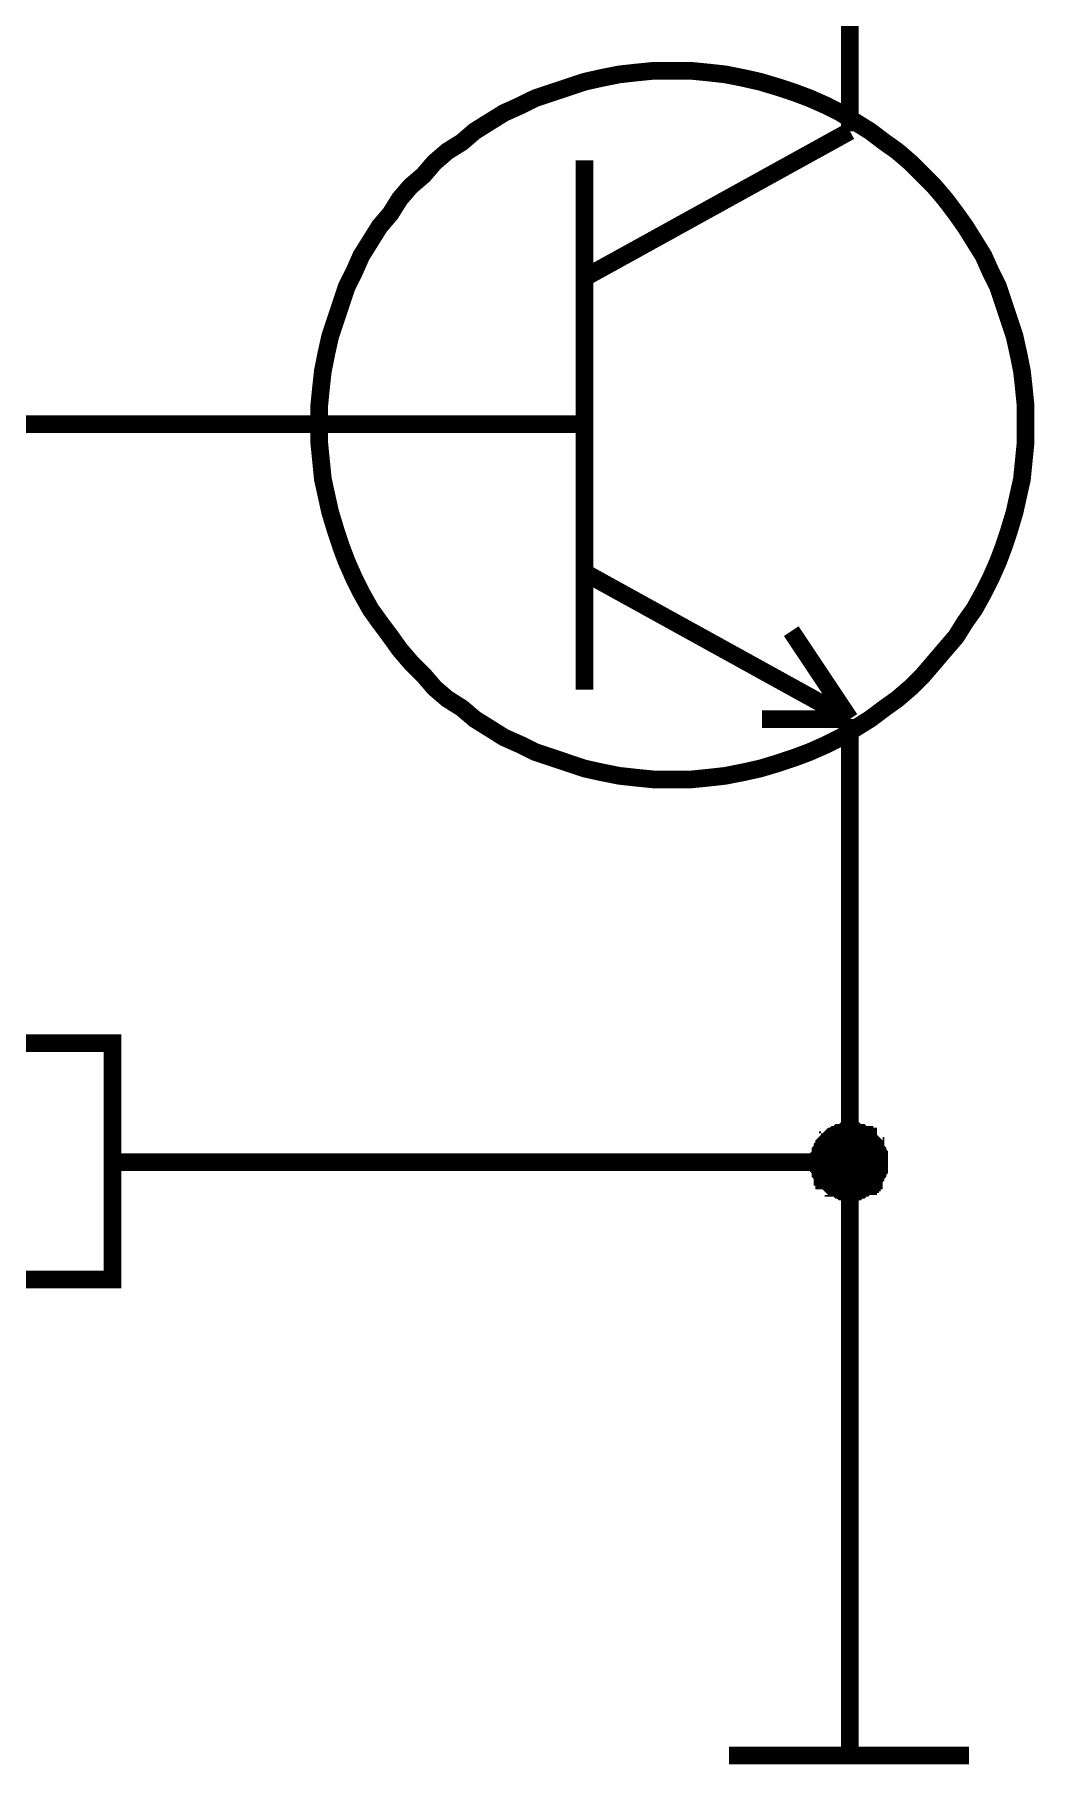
# Model space of a CAD drawing. Extents: x 260 to 1101, y 70 to 664.
# Drawn here: x 975.14 to 992.11, y 459.06 to 488.41 of the extents above; entities that cross this region are included whole.
import ezdxf

# ---------------------------------------------------------------- set-up
doc = ezdxf.new("R2010")
doc.units = 0
doc.header["$MEASUREMENT"] = 0
doc.layers.add('Sheet', color=255, linetype='CONTINUOUS')

msp = doc.modelspace()

# ---------------------------------------------------------------- linework, layer by layer
at = {"layer": 'Sheet'}
for points, const_width in [([(988.975, 486.768), (988.975, 489.284)], 0.3), ([(979.969, 481.797), (979.969, 482.108), (980, 482.418), (980.031, 482.698), (980.093, 483.008), (980.155, 483.288), (980.249, 483.568), (980.342, 483.847), (980.435, 484.127), (980.559, 484.375), (980.683, 484.655), (980.839, 484.904), (980.994, 485.152), (981.18, 485.37), (981.335, 485.618), (981.522, 485.836), (981.739, 486.022), (981.926, 486.239), (982.143, 486.426), (982.391, 486.581), (982.609, 486.768), (982.857, 486.923), (983.106, 487.078), (983.385, 487.203), (983.634, 487.327), (983.913, 487.42), (984.193, 487.513), (984.472, 487.606), (984.752, 487.669), (985.062, 487.731), (985.342, 487.762), (985.652, 487.793), (985.963, 487.793)], 0.3), ([(985.963, 487.793), (985.652, 487.793), (985.342, 487.762), (985.062, 487.731), (984.752, 487.669), (984.472, 487.606), (984.193, 487.513), (983.913, 487.42), (983.634, 487.327), (983.385, 487.203), (983.106, 487.078), (982.857, 486.923), (982.609, 486.768), (982.391, 486.581), (982.143, 486.426), (981.926, 486.239), (981.739, 486.022), (981.522, 485.836), (981.335, 485.618), (981.18, 485.37), (980.994, 485.152), (980.839, 484.904), (980.683, 484.655), (980.559, 484.375), (980.435, 484.127), (980.342, 483.847), (980.249, 483.568), (980.155, 483.288), (980.093, 483.008), (980.031, 482.698), (980, 482.418), (979.969, 482.108), (979.969, 481.797)], 0.3), ([(985.963, 487.793), (986.273, 487.793), (986.584, 487.762), (986.863, 487.731), (987.174, 487.669), (987.454, 487.606), (987.764, 487.513), (988.044, 487.42), (988.292, 487.327), (988.572, 487.203), (988.82, 487.078), (989.068, 486.923), (989.317, 486.768), (989.565, 486.581), (989.783, 486.426), (990, 486.239), (990.218, 486.022), (990.404, 485.836), (990.59, 485.618), (990.777, 485.37), (990.932, 485.152), (991.087, 484.904), (991.242, 484.655), (991.367, 484.375), (991.491, 484.127), (991.584, 483.847), (991.677, 483.568), (991.77, 483.288), (991.832, 483.008), (991.895, 482.698), (991.926, 482.418), (991.957, 482.108), (991.957, 481.797)], 0.3), ([(991.957, 481.797), (991.957, 482.108), (991.926, 482.418), (991.895, 482.698), (991.832, 483.008), (991.77, 483.288), (991.677, 483.568), (991.584, 483.847), (991.491, 484.127), (991.367, 484.375), (991.242, 484.655), (991.087, 484.904), (990.932, 485.152), (990.777, 485.37), (990.59, 485.618), (990.404, 485.836), (990.218, 486.022), (990, 486.239), (989.783, 486.426), (989.565, 486.581), (989.317, 486.768), (989.068, 486.923), (988.82, 487.078), (988.572, 487.203), (988.292, 487.327), (988.044, 487.42), (987.764, 487.513), (987.454, 487.606), (987.174, 487.669), (986.863, 487.731), (986.584, 487.762), (986.273, 487.793), (985.963, 487.793)], 0.3), ([(984.472, 484.282), (988.975, 486.768)], 0.3), ([(984.472, 486.271), (984.472, 477.292)], 0.3), ([(956.491, 481.797), (961.491, 481.797), (976.46, 481.797), (976.46, 481.797)], 0.3), ([(979.969, 481.797), (976.46, 481.797)], 0.3), ([(985.963, 475.77), (985.652, 475.77), (985.342, 475.801), (985.062, 475.832), (984.752, 475.894), (984.472, 475.956), (984.193, 476.049), (983.913, 476.143), (983.634, 476.236), (983.385, 476.36), (983.106, 476.484), (982.857, 476.64), (982.609, 476.795), (982.391, 476.981), (982.143, 477.137), (981.926, 477.323), (981.739, 477.541), (981.522, 477.758), (981.335, 477.976), (981.18, 478.193), (980.994, 478.442), (980.839, 478.659), (980.683, 478.939), (980.559, 479.187), (980.435, 479.467), (980.342, 479.715), (980.249, 479.995), (980.155, 480.306), (980.093, 480.585), (980.031, 480.865), (980, 481.176), (979.969, 481.486), (979.969, 481.797)], 0.3), ([(979.969, 481.797), (979.969, 481.486), (980, 481.176), (980.031, 480.865), (980.093, 480.585), (980.155, 480.306), (980.249, 479.995), (980.342, 479.715), (980.435, 479.467), (980.559, 479.187), (980.683, 478.939), (980.839, 478.659), (980.994, 478.442), (981.18, 478.193), (981.335, 477.976), (981.522, 477.758), (981.739, 477.541), (981.926, 477.323), (982.143, 477.137), (982.391, 476.981), (982.609, 476.795), (982.857, 476.64), (983.106, 476.484), (983.385, 476.36), (983.634, 476.236), (983.913, 476.143), (984.193, 476.049), (984.472, 475.956), (984.752, 475.894), (985.062, 475.832), (985.342, 475.801), (985.652, 475.77), (985.963, 475.77)], 0.3), ([(984.472, 481.797), (979.969, 481.797)], 0.3), ([(991.957, 481.797), (991.957, 481.486), (991.926, 481.176), (991.895, 480.865), (991.832, 480.585), (991.77, 480.306), (991.677, 479.995), (991.584, 479.715), (991.491, 479.467), (991.367, 479.187), (991.242, 478.939), (991.087, 478.659), (990.932, 478.442), (990.777, 478.193), (990.59, 477.976), (990.404, 477.758), (990.218, 477.541), (990, 477.323), (989.783, 477.137), (989.565, 476.981), (989.317, 476.795), (989.068, 476.64), (988.82, 476.484), (988.572, 476.36), (988.292, 476.236), (988.044, 476.143), (987.764, 476.049), (987.454, 475.956), (987.174, 475.894), (986.863, 475.832), (986.584, 475.801), (986.273, 475.77), (985.963, 475.77)], 0.3), ([(985.963, 475.77), (986.273, 475.77), (986.584, 475.801), (986.863, 475.832), (987.174, 475.894), (987.454, 475.956), (987.764, 476.049), (988.044, 476.143), (988.292, 476.236), (988.572, 476.36), (988.82, 476.484), (989.068, 476.64), (989.317, 476.795), (989.565, 476.981), (989.783, 477.137), (990, 477.323), (990.218, 477.541), (990.404, 477.758), (990.59, 477.976), (990.777, 478.193), (990.932, 478.442), (991.087, 478.659), (991.242, 478.939), (991.367, 479.187), (991.491, 479.467), (991.584, 479.715), (991.677, 479.995), (991.77, 480.306), (991.832, 480.585), (991.895, 480.865), (991.926, 481.176), (991.957, 481.486), (991.957, 481.797)], 0.3), ([(991.957, 481.797), (991.957, 481.797), (991.957, 481.797), (991.957, 481.797), (991.957, 481.797), (991.957, 481.797), (991.957, 481.797), (991.957, 481.797), (991.957, 481.797), (991.957, 481.797), (991.957, 481.797), (991.957, 481.797), (991.957, 481.797), (991.957, 481.797), (991.957, 481.797), (991.957, 481.797), (991.957, 481.797), (991.957, 481.797), (991.957, 481.797), (991.957, 481.797), (991.957, 481.797), (991.957, 481.797), (991.957, 481.797), (991.957, 481.797), (991.957, 481.797), (991.957, 481.797), (991.957, 481.797), (991.957, 481.797), (991.957, 481.797), (991.957, 481.797), (991.957, 481.797), (991.957, 481.797), (991.957, 481.797)], 0.3), ([(984.472, 479.28), (988.975, 476.795)], 0.3), ([(988.975, 476.795), (987.981, 478.286)], 0.3), ([(988.975, 476.795), (987.485, 476.795)], 0.3), ([(988.975, 476.795), (988.975, 474.279)], 0.3), ([(988.975, 469.277), (988.975, 474.279), (988.975, 474.279)], 0.3), ([(988.447, 469.277), (988.447, 469.308), (988.447, 469.339), (988.447, 469.339), (988.447, 469.37), (988.478, 469.401), (988.478, 469.432), (988.478, 469.463), (988.478, 469.463), (988.509, 469.494), (988.509, 469.525), (988.541, 469.556), (988.541, 469.556), (988.541, 469.588), (988.572, 469.619), (988.603, 469.619), (988.603, 469.65), (988.634, 469.65), (988.634, 469.681), (988.665, 469.712), (988.696, 469.712), (988.696, 469.712), (988.727, 469.743), (988.758, 469.743), (988.789, 469.774), (988.789, 469.774), (988.82, 469.774), (988.851, 469.774), (988.882, 469.805), (988.913, 469.805), (988.913, 469.805), (988.944, 469.805), (988.975, 469.805)], 0.3), ([(988.447, 469.277), (988.447, 469.308), (988.447, 469.339), (988.447, 469.339), (988.447, 469.37), (988.478, 469.401), (988.478, 469.432), (988.478, 469.463), (988.478, 469.463), (988.509, 469.494), (988.509, 469.525), (988.541, 469.556), (988.541, 469.556), (988.541, 469.588), (988.572, 469.619), (988.603, 469.619), (988.603, 469.65), (988.634, 469.65), (988.634, 469.681), (988.665, 469.712), (988.696, 469.712), (988.696, 469.712), (988.727, 469.743), (988.758, 469.743), (988.789, 469.774), (988.789, 469.774), (988.82, 469.774), (988.851, 469.774), (988.882, 469.805), (988.913, 469.805), (988.913, 469.805), (988.944, 469.805), (988.975, 469.805)], 0.3), ([(988.447, 469.277), (988.447, 469.308), (988.447, 469.339), (988.447, 469.339), (988.447, 469.37), (988.478, 469.401), (988.478, 469.432), (988.478, 469.463), (988.478, 469.463), (988.509, 469.494), (988.509, 469.525), (988.541, 469.556), (988.541, 469.556), (988.541, 469.588), (988.572, 469.619), (988.603, 469.619), (988.603, 469.65), (988.634, 469.65), (988.634, 469.681), (988.665, 469.712), (988.696, 469.712), (988.696, 469.712), (988.727, 469.743), (988.758, 469.743), (988.789, 469.774), (988.789, 469.774), (988.82, 469.774), (988.851, 469.774), (988.882, 469.805), (988.913, 469.805), (988.913, 469.805), (988.944, 469.805), (988.975, 469.805)], 0.3), ([(988.447, 469.277), (988.447, 469.308), (988.447, 469.339), (988.447, 469.339), (988.447, 469.37), (988.478, 469.401), (988.478, 469.432), (988.478, 469.463), (988.478, 469.463), (988.509, 469.494), (988.509, 469.525), (988.541, 469.556), (988.541, 469.556), (988.541, 469.588), (988.572, 469.619), (988.603, 469.619), (988.603, 469.65), (988.634, 469.65), (988.634, 469.681), (988.665, 469.712), (988.696, 469.712), (988.696, 469.712), (988.727, 469.743), (988.758, 469.743), (988.789, 469.774), (988.789, 469.774), (988.82, 469.774), (988.851, 469.774), (988.882, 469.805), (988.913, 469.805), (988.913, 469.805), (988.944, 469.805), (988.975, 469.805)], 0.3), ([(988.447, 469.277), (988.447, 469.308), (988.447, 469.339), (988.447, 469.339), (988.447, 469.37), (988.478, 469.401), (988.478, 469.432), (988.478, 469.463), (988.478, 469.463), (988.509, 469.494), (988.509, 469.525), (988.541, 469.556), (988.541, 469.556), (988.541, 469.588), (988.572, 469.619), (988.603, 469.619), (988.603, 469.65), (988.634, 469.65), (988.634, 469.681), (988.665, 469.712), (988.696, 469.712), (988.696, 469.712), (988.727, 469.743), (988.758, 469.743), (988.789, 469.774), (988.789, 469.774), (988.82, 469.774), (988.851, 469.774), (988.882, 469.805), (988.913, 469.805), (988.913, 469.805), (988.944, 469.805), (988.975, 469.805)], 0.0991), ([(988.447, 469.277), (988.447, 469.308), (988.447, 469.339), (988.447, 469.339), (988.447, 469.37), (988.478, 469.401), (988.478, 469.432), (988.478, 469.463), (988.478, 469.463), (988.509, 469.494), (988.509, 469.525), (988.541, 469.556), (988.541, 469.556), (988.541, 469.588), (988.572, 469.619), (988.603, 469.619), (988.603, 469.65), (988.634, 469.65), (988.634, 469.681), (988.665, 469.712), (988.696, 469.712), (988.696, 469.712), (988.727, 469.743), (988.758, 469.743), (988.789, 469.774), (988.789, 469.774), (988.82, 469.774), (988.851, 469.774), (988.882, 469.805), (988.913, 469.805), (988.913, 469.805), (988.944, 469.805), (988.975, 469.805)], 0.0991), ([(988.447, 469.277), (988.447, 469.308), (988.447, 469.339), (988.447, 469.339), (988.447, 469.37), (988.478, 469.401), (988.478, 469.432), (988.478, 469.463), (988.478, 469.463), (988.509, 469.494), (988.509, 469.525), (988.541, 469.556), (988.541, 469.556), (988.541, 469.588), (988.572, 469.619), (988.603, 469.619), (988.603, 469.65), (988.634, 469.65), (988.634, 469.681), (988.665, 469.712), (988.696, 469.712), (988.696, 469.712), (988.727, 469.743), (988.758, 469.743), (988.789, 469.774), (988.789, 469.774), (988.82, 469.774), (988.851, 469.774), (988.882, 469.805), (988.913, 469.805), (988.913, 469.805), (988.944, 469.805), (988.975, 469.805)], 0.0991), ([(988.447, 469.277), (988.447, 469.308), (988.447, 469.339), (988.447, 469.339), (988.447, 469.37), (988.478, 469.401), (988.478, 469.432), (988.478, 469.463), (988.478, 469.463), (988.509, 469.494), (988.509, 469.525), (988.541, 469.556), (988.541, 469.556), (988.541, 469.588), (988.572, 469.619), (988.603, 469.619), (988.603, 469.65), (988.634, 469.65), (988.634, 469.681), (988.665, 469.712), (988.696, 469.712), (988.696, 469.712), (988.727, 469.743), (988.758, 469.743), (988.789, 469.774), (988.789, 469.774), (988.82, 469.774), (988.851, 469.774), (988.882, 469.805), (988.913, 469.805), (988.913, 469.805), (988.944, 469.805), (988.975, 469.805)], 0.0991), ([(988.975, 469.805), (988.975, 469.805)], 0.3), ([(988.975, 469.805), (989.006, 469.805), (989.037, 469.805), (989.037, 469.805), (989.068, 469.805), (989.1, 469.774), (989.131, 469.774), (989.162, 469.774), (989.162, 469.774), (989.193, 469.743), (989.224, 469.743), (989.224, 469.712), (989.255, 469.712), (989.286, 469.712), (989.286, 469.681), (989.317, 469.65), (989.317, 469.65), (989.348, 469.619), (989.348, 469.619), (989.379, 469.588), (989.379, 469.556), (989.41, 469.556), (989.41, 469.525), (989.41, 469.494), (989.441, 469.463), (989.441, 469.463), (989.441, 469.432), (989.472, 469.401), (989.472, 469.37), (989.472, 469.339), (989.472, 469.339), (989.472, 469.308), (989.472, 469.277)], 0.3), ([(988.975, 469.805), (988.975, 469.805)], 0.3), ([(988.975, 469.805), (989.006, 469.805), (989.037, 469.805), (989.037, 469.805), (989.068, 469.805), (989.1, 469.774), (989.131, 469.774), (989.162, 469.774), (989.162, 469.774), (989.193, 469.743), (989.224, 469.743), (989.224, 469.712), (989.255, 469.712), (989.286, 469.712), (989.286, 469.681), (989.317, 469.65), (989.317, 469.65), (989.348, 469.619), (989.348, 469.619), (989.379, 469.588), (989.379, 469.556), (989.41, 469.556), (989.41, 469.525), (989.41, 469.494), (989.441, 469.463), (989.441, 469.463), (989.441, 469.432), (989.472, 469.401), (989.472, 469.37), (989.472, 469.339), (989.472, 469.339), (989.472, 469.308), (989.472, 469.277)], 0.3), ([(988.975, 469.805), (988.975, 469.805)], 0.3), ([(988.975, 469.805), (989.006, 469.805), (989.037, 469.805), (989.037, 469.805), (989.068, 469.805), (989.1, 469.774), (989.131, 469.774), (989.162, 469.774), (989.162, 469.774), (989.193, 469.743), (989.224, 469.743), (989.224, 469.712), (989.255, 469.712), (989.286, 469.712), (989.286, 469.681), (989.317, 469.65), (989.317, 469.65), (989.348, 469.619), (989.348, 469.619), (989.379, 469.588), (989.379, 469.556), (989.41, 469.556), (989.41, 469.525), (989.41, 469.494), (989.441, 469.463), (989.441, 469.463), (989.441, 469.432), (989.472, 469.401), (989.472, 469.37), (989.472, 469.339), (989.472, 469.339), (989.472, 469.308), (989.472, 469.277)], 0.3), ([(988.975, 469.805), (988.975, 469.805)], 0.3), ([(988.975, 469.805), (989.006, 469.805), (989.037, 469.805), (989.037, 469.805), (989.068, 469.805), (989.1, 469.774), (989.131, 469.774), (989.162, 469.774), (989.162, 469.774), (989.193, 469.743), (989.224, 469.743), (989.224, 469.712), (989.255, 469.712), (989.286, 469.712), (989.286, 469.681), (989.317, 469.65), (989.317, 469.65), (989.348, 469.619), (989.348, 469.619), (989.379, 469.588), (989.379, 469.556), (989.41, 469.556), (989.41, 469.525), (989.41, 469.494), (989.441, 469.463), (989.441, 469.463), (989.441, 469.432), (989.472, 469.401), (989.472, 469.37), (989.472, 469.339), (989.472, 469.339), (989.472, 469.308), (989.472, 469.277)], 0.3), ([(988.975, 469.805), (988.975, 469.805)], 0.0991), ([(988.975, 469.805), (989.006, 469.805), (989.037, 469.805), (989.037, 469.805), (989.068, 469.805), (989.1, 469.774), (989.131, 469.774), (989.162, 469.774), (989.162, 469.774), (989.193, 469.743), (989.224, 469.743), (989.224, 469.712), (989.255, 469.712), (989.286, 469.712), (989.286, 469.681), (989.317, 469.65), (989.317, 469.65), (989.348, 469.619), (989.348, 469.619), (989.379, 469.588), (989.379, 469.556), (989.41, 469.556), (989.41, 469.525), (989.41, 469.494), (989.441, 469.463), (989.441, 469.463), (989.441, 469.432), (989.472, 469.401), (989.472, 469.37), (989.472, 469.339), (989.472, 469.339), (989.472, 469.308), (989.472, 469.277)], 0.0991), ([(988.975, 469.805), (988.975, 469.805)], 0.0991), ([(988.975, 469.805), (989.006, 469.805), (989.037, 469.805), (989.037, 469.805), (989.068, 469.805), (989.1, 469.774), (989.131, 469.774), (989.162, 469.774), (989.162, 469.774), (989.193, 469.743), (989.224, 469.743), (989.224, 469.712), (989.255, 469.712), (989.286, 469.712), (989.286, 469.681), (989.317, 469.65), (989.317, 469.65), (989.348, 469.619), (989.348, 469.619), (989.379, 469.588), (989.379, 469.556), (989.41, 469.556), (989.41, 469.525), (989.41, 469.494), (989.441, 469.463), (989.441, 469.463), (989.441, 469.432), (989.472, 469.401), (989.472, 469.37), (989.472, 469.339), (989.472, 469.339), (989.472, 469.308), (989.472, 469.277)], 0.0991), ([(988.975, 469.805), (988.975, 469.805)], 0.0991), ([(988.975, 469.805), (989.006, 469.805), (989.037, 469.805), (989.037, 469.805), (989.068, 469.805), (989.1, 469.774), (989.131, 469.774), (989.162, 469.774), (989.162, 469.774), (989.193, 469.743), (989.224, 469.743), (989.224, 469.712), (989.255, 469.712), (989.286, 469.712), (989.286, 469.681), (989.317, 469.65), (989.317, 469.65), (989.348, 469.619), (989.348, 469.619), (989.379, 469.588), (989.379, 469.556), (989.41, 469.556), (989.41, 469.525), (989.41, 469.494), (989.441, 469.463), (989.441, 469.463), (989.441, 469.432), (989.472, 469.401), (989.472, 469.37), (989.472, 469.339), (989.472, 469.339), (989.472, 469.308), (989.472, 469.277)], 0.0991), ([(988.975, 469.805), (988.975, 469.805)], 0.0991), ([(988.975, 469.805), (989.006, 469.805), (989.037, 469.805), (989.037, 469.805), (989.068, 469.805), (989.1, 469.774), (989.131, 469.774), (989.162, 469.774), (989.162, 469.774), (989.193, 469.743), (989.224, 469.743), (989.224, 469.712), (989.255, 469.712), (989.286, 469.712), (989.286, 469.681), (989.317, 469.65), (989.317, 469.65), (989.348, 469.619), (989.348, 469.619), (989.379, 469.588), (989.379, 469.556), (989.41, 469.556), (989.41, 469.525), (989.41, 469.494), (989.441, 469.463), (989.441, 469.463), (989.441, 469.432), (989.472, 469.401), (989.472, 469.37), (989.472, 469.339), (989.472, 469.339), (989.472, 469.308), (989.472, 469.277)], 0.0991), ([(976.46, 469.277), (978.975, 469.277)], 0.3), ([(988.975, 464.275), (988.975, 469.277), (988.975, 469.277), (978.975, 469.277)], 0.3), ([(988.975, 468.78), (988.944, 468.78), (988.913, 468.78), (988.913, 468.78), (988.882, 468.78), (988.851, 468.78), (988.82, 468.811), (988.789, 468.811), (988.789, 468.811), (988.758, 468.842), (988.727, 468.842), (988.696, 468.842), (988.696, 468.873), (988.665, 468.873), (988.634, 468.904), (988.634, 468.904), (988.603, 468.935), (988.603, 468.935), (988.572, 468.966), (988.541, 468.966), (988.541, 468.997), (988.541, 469.028), (988.509, 469.028), (988.509, 469.059), (988.478, 469.09), (988.478, 469.09), (988.478, 469.122), (988.478, 469.153), (988.447, 469.184), (988.447, 469.215), (988.447, 469.215), (988.447, 469.246), (988.447, 469.277)], 0.3), ([(988.447, 469.277), (988.447, 469.277)], 0.3), ([(988.975, 468.78), (988.944, 468.78), (988.913, 468.78), (988.913, 468.78), (988.882, 468.78), (988.851, 468.78), (988.82, 468.811), (988.789, 468.811), (988.789, 468.811), (988.758, 468.842), (988.727, 468.842), (988.696, 468.842), (988.696, 468.873), (988.665, 468.873), (988.634, 468.904), (988.634, 468.904), (988.603, 468.935), (988.603, 468.935), (988.572, 468.966), (988.541, 468.966), (988.541, 468.997), (988.541, 469.028), (988.509, 469.028), (988.509, 469.059), (988.478, 469.09), (988.478, 469.09), (988.478, 469.122), (988.478, 469.153), (988.447, 469.184), (988.447, 469.215), (988.447, 469.215), (988.447, 469.246), (988.447, 469.277)], 0.3), ([(988.447, 469.277), (988.447, 469.277)], 0.3), ([(988.975, 468.78), (988.944, 468.78), (988.913, 468.78), (988.913, 468.78), (988.882, 468.78), (988.851, 468.78), (988.82, 468.811), (988.789, 468.811), (988.789, 468.811), (988.758, 468.842), (988.727, 468.842), (988.696, 468.842), (988.696, 468.873), (988.665, 468.873), (988.634, 468.904), (988.634, 468.904), (988.603, 468.935), (988.603, 468.935), (988.572, 468.966), (988.541, 468.966), (988.541, 468.997), (988.541, 469.028), (988.509, 469.028), (988.509, 469.059), (988.478, 469.09), (988.478, 469.09), (988.478, 469.122), (988.478, 469.153), (988.447, 469.184), (988.447, 469.215), (988.447, 469.215), (988.447, 469.246), (988.447, 469.277)], 0.3), ([(988.447, 469.277), (988.447, 469.277)], 0.3), ([(988.975, 468.78), (988.944, 468.78), (988.913, 468.78), (988.913, 468.78), (988.882, 468.78), (988.851, 468.78), (988.82, 468.811), (988.789, 468.811), (988.789, 468.811), (988.758, 468.842), (988.727, 468.842), (988.696, 468.842), (988.696, 468.873), (988.665, 468.873), (988.634, 468.904), (988.634, 468.904), (988.603, 468.935), (988.603, 468.935), (988.572, 468.966), (988.541, 468.966), (988.541, 468.997), (988.541, 469.028), (988.509, 469.028), (988.509, 469.059), (988.478, 469.09), (988.478, 469.09), (988.478, 469.122), (988.478, 469.153), (988.447, 469.184), (988.447, 469.215), (988.447, 469.215), (988.447, 469.246), (988.447, 469.277)], 0.3), ([(988.447, 469.277), (988.447, 469.277)], 0.3), ([(988.975, 468.78), (988.944, 468.78), (988.913, 468.78), (988.913, 468.78), (988.882, 468.78), (988.851, 468.78), (988.82, 468.811), (988.789, 468.811), (988.789, 468.811), (988.758, 468.842), (988.727, 468.842), (988.696, 468.842), (988.696, 468.873), (988.665, 468.873), (988.634, 468.904), (988.634, 468.904), (988.603, 468.935), (988.603, 468.935), (988.572, 468.966), (988.541, 468.966), (988.541, 468.997), (988.541, 469.028), (988.509, 469.028), (988.509, 469.059), (988.478, 469.09), (988.478, 469.09), (988.478, 469.122), (988.478, 469.153), (988.447, 469.184), (988.447, 469.215), (988.447, 469.215), (988.447, 469.246), (988.447, 469.277)], 0.0991), ([(988.447, 469.277), (988.447, 469.277)], 0.0991), ([(988.975, 468.78), (988.944, 468.78), (988.913, 468.78), (988.913, 468.78), (988.882, 468.78), (988.851, 468.78), (988.82, 468.811), (988.789, 468.811), (988.789, 468.811), (988.758, 468.842), (988.727, 468.842), (988.696, 468.842), (988.696, 468.873), (988.665, 468.873), (988.634, 468.904), (988.634, 468.904), (988.603, 468.935), (988.603, 468.935), (988.572, 468.966), (988.541, 468.966), (988.541, 468.997), (988.541, 469.028), (988.509, 469.028), (988.509, 469.059), (988.478, 469.09), (988.478, 469.09), (988.478, 469.122), (988.478, 469.153), (988.447, 469.184), (988.447, 469.215), (988.447, 469.215), (988.447, 469.246), (988.447, 469.277)], 0.0991), ([(988.447, 469.277), (988.447, 469.277)], 0.0991), ([(988.975, 468.78), (988.944, 468.78), (988.913, 468.78), (988.913, 468.78), (988.882, 468.78), (988.851, 468.78), (988.82, 468.811), (988.789, 468.811), (988.789, 468.811), (988.758, 468.842), (988.727, 468.842), (988.696, 468.842), (988.696, 468.873), (988.665, 468.873), (988.634, 468.904), (988.634, 468.904), (988.603, 468.935), (988.603, 468.935), (988.572, 468.966), (988.541, 468.966), (988.541, 468.997), (988.541, 469.028), (988.509, 469.028), (988.509, 469.059), (988.478, 469.09), (988.478, 469.09), (988.478, 469.122), (988.478, 469.153), (988.447, 469.184), (988.447, 469.215), (988.447, 469.215), (988.447, 469.246), (988.447, 469.277)], 0.0991), ([(988.447, 469.277), (988.447, 469.277)], 0.0991), ([(988.975, 468.78), (988.944, 468.78), (988.913, 468.78), (988.913, 468.78), (988.882, 468.78), (988.851, 468.78), (988.82, 468.811), (988.789, 468.811), (988.789, 468.811), (988.758, 468.842), (988.727, 468.842), (988.696, 468.842), (988.696, 468.873), (988.665, 468.873), (988.634, 468.904), (988.634, 468.904), (988.603, 468.935), (988.603, 468.935), (988.572, 468.966), (988.541, 468.966), (988.541, 468.997), (988.541, 469.028), (988.509, 469.028), (988.509, 469.059), (988.478, 469.09), (988.478, 469.09), (988.478, 469.122), (988.478, 469.153), (988.447, 469.184), (988.447, 469.215), (988.447, 469.215), (988.447, 469.246), (988.447, 469.277)], 0.0991), ([(988.447, 469.277), (988.447, 469.277)], 0.0991), ([(989.472, 469.277), (989.472, 469.246), (989.472, 469.215), (989.472, 469.215), (989.472, 469.184), (989.472, 469.153), (989.441, 469.122), (989.441, 469.09), (989.441, 469.09), (989.41, 469.059), (989.41, 469.028), (989.41, 469.028), (989.379, 468.997), (989.379, 468.966), (989.348, 468.966), (989.348, 468.935), (989.317, 468.935), (989.317, 468.904), (989.286, 468.904), (989.286, 468.873), (989.255, 468.873), (989.224, 468.842), (989.224, 468.842), (989.193, 468.842), (989.162, 468.811), (989.162, 468.811), (989.131, 468.811), (989.1, 468.78), (989.068, 468.78), (989.037, 468.78), (989.037, 468.78), (989.006, 468.78), (988.975, 468.78)], 0.3), ([(989.472, 469.277), (989.472, 469.246), (989.472, 469.215), (989.472, 469.215), (989.472, 469.184), (989.472, 469.153), (989.441, 469.122), (989.441, 469.09), (989.441, 469.09), (989.41, 469.059), (989.41, 469.028), (989.41, 469.028), (989.379, 468.997), (989.379, 468.966), (989.348, 468.966), (989.348, 468.935), (989.317, 468.935), (989.317, 468.904), (989.286, 468.904), (989.286, 468.873), (989.255, 468.873), (989.224, 468.842), (989.224, 468.842), (989.193, 468.842), (989.162, 468.811), (989.162, 468.811), (989.131, 468.811), (989.1, 468.78), (989.068, 468.78), (989.037, 468.78), (989.037, 468.78), (989.006, 468.78), (988.975, 468.78)], 0.3), ([(989.472, 469.277), (989.472, 469.246), (989.472, 469.215), (989.472, 469.215), (989.472, 469.184), (989.472, 469.153), (989.441, 469.122), (989.441, 469.09), (989.441, 469.09), (989.41, 469.059), (989.41, 469.028), (989.41, 469.028), (989.379, 468.997), (989.379, 468.966), (989.348, 468.966), (989.348, 468.935), (989.317, 468.935), (989.317, 468.904), (989.286, 468.904), (989.286, 468.873), (989.255, 468.873), (989.224, 468.842), (989.224, 468.842), (989.193, 468.842), (989.162, 468.811), (989.162, 468.811), (989.131, 468.811), (989.1, 468.78), (989.068, 468.78), (989.037, 468.78), (989.037, 468.78), (989.006, 468.78), (988.975, 468.78)], 0.3), ([(989.472, 469.277), (989.472, 469.246), (989.472, 469.215), (989.472, 469.215), (989.472, 469.184), (989.472, 469.153), (989.441, 469.122), (989.441, 469.09), (989.441, 469.09), (989.41, 469.059), (989.41, 469.028), (989.41, 469.028), (989.379, 468.997), (989.379, 468.966), (989.348, 468.966), (989.348, 468.935), (989.317, 468.935), (989.317, 468.904), (989.286, 468.904), (989.286, 468.873), (989.255, 468.873), (989.224, 468.842), (989.224, 468.842), (989.193, 468.842), (989.162, 468.811), (989.162, 468.811), (989.131, 468.811), (989.1, 468.78), (989.068, 468.78), (989.037, 468.78), (989.037, 468.78), (989.006, 468.78), (988.975, 468.78)], 0.3), ([(989.472, 469.277), (989.472, 469.246), (989.472, 469.215), (989.472, 469.215), (989.472, 469.184), (989.472, 469.153), (989.441, 469.122), (989.441, 469.09), (989.441, 469.09), (989.41, 469.059), (989.41, 469.028), (989.41, 469.028), (989.379, 468.997), (989.379, 468.966), (989.348, 468.966), (989.348, 468.935), (989.317, 468.935), (989.317, 468.904), (989.286, 468.904), (989.286, 468.873), (989.255, 468.873), (989.224, 468.842), (989.224, 468.842), (989.193, 468.842), (989.162, 468.811), (989.162, 468.811), (989.131, 468.811), (989.1, 468.78), (989.068, 468.78), (989.037, 468.78), (989.037, 468.78), (989.006, 468.78), (988.975, 468.78)], 0.0991), ([(989.472, 469.277), (989.472, 469.246), (989.472, 469.215), (989.472, 469.215), (989.472, 469.184), (989.472, 469.153), (989.441, 469.122), (989.441, 469.09), (989.441, 469.09), (989.41, 469.059), (989.41, 469.028), (989.41, 469.028), (989.379, 468.997), (989.379, 468.966), (989.348, 468.966), (989.348, 468.935), (989.317, 468.935), (989.317, 468.904), (989.286, 468.904), (989.286, 468.873), (989.255, 468.873), (989.224, 468.842), (989.224, 468.842), (989.193, 468.842), (989.162, 468.811), (989.162, 468.811), (989.131, 468.811), (989.1, 468.78), (989.068, 468.78), (989.037, 468.78), (989.037, 468.78), (989.006, 468.78), (988.975, 468.78)], 0.0991), ([(989.472, 469.277), (989.472, 469.246), (989.472, 469.215), (989.472, 469.215), (989.472, 469.184), (989.472, 469.153), (989.441, 469.122), (989.441, 469.09), (989.441, 469.09), (989.41, 469.059), (989.41, 469.028), (989.41, 469.028), (989.379, 468.997), (989.379, 468.966), (989.348, 468.966), (989.348, 468.935), (989.317, 468.935), (989.317, 468.904), (989.286, 468.904), (989.286, 468.873), (989.255, 468.873), (989.224, 468.842), (989.224, 468.842), (989.193, 468.842), (989.162, 468.811), (989.162, 468.811), (989.131, 468.811), (989.1, 468.78), (989.068, 468.78), (989.037, 468.78), (989.037, 468.78), (989.006, 468.78), (988.975, 468.78)], 0.0991), ([(989.472, 469.277), (989.472, 469.246), (989.472, 469.215), (989.472, 469.215), (989.472, 469.184), (989.472, 469.153), (989.441, 469.122), (989.441, 469.09), (989.441, 469.09), (989.41, 469.059), (989.41, 469.028), (989.41, 469.028), (989.379, 468.997), (989.379, 468.966), (989.348, 468.966), (989.348, 468.935), (989.317, 468.935), (989.317, 468.904), (989.286, 468.904), (989.286, 468.873), (989.255, 468.873), (989.224, 468.842), (989.224, 468.842), (989.193, 468.842), (989.162, 468.811), (989.162, 468.811), (989.131, 468.811), (989.1, 468.78), (989.068, 468.78), (989.037, 468.78), (989.037, 468.78), (989.006, 468.78), (988.975, 468.78)], 0.0991), ([(989.472, 469.277), (989.472, 469.277), (989.472, 469.277), (989.472, 469.277), (989.472, 469.277), (989.472, 469.277), (989.472, 469.277), (989.472, 469.277), (989.472, 469.277), (989.472, 469.277), (989.472, 469.277), (989.472, 469.277), (989.472, 469.277), (989.472, 469.277), (989.472, 469.277), (989.472, 469.277), (989.472, 469.277), (989.472, 469.277), (989.472, 469.277), (989.472, 469.277), (989.472, 469.277), (989.472, 469.277), (989.472, 469.277), (989.472, 469.277), (989.472, 469.277), (989.472, 469.277), (989.472, 469.277), (989.472, 469.277), (989.472, 469.277), (989.472, 469.277), (989.472, 469.277), (989.472, 469.277), (989.472, 469.277)], 0.3), ([(989.472, 469.277), (989.472, 469.277)], 0.3), ([(989.472, 469.277), (989.472, 469.277), (989.472, 469.277), (989.472, 469.277), (989.472, 469.277), (989.472, 469.277), (989.472, 469.277), (989.472, 469.277), (989.472, 469.277), (989.472, 469.277), (989.472, 469.277), (989.472, 469.277), (989.472, 469.277), (989.472, 469.277), (989.472, 469.277), (989.472, 469.277), (989.472, 469.277), (989.472, 469.277), (989.472, 469.277), (989.472, 469.277), (989.472, 469.277), (989.472, 469.277), (989.472, 469.277), (989.472, 469.277), (989.472, 469.277), (989.472, 469.277), (989.472, 469.277), (989.472, 469.277), (989.472, 469.277), (989.472, 469.277), (989.472, 469.277), (989.472, 469.277), (989.472, 469.277)], 0.3), ([(989.472, 469.277), (989.472, 469.277)], 0.3), ([(989.472, 469.277), (989.472, 469.277), (989.472, 469.277), (989.472, 469.277), (989.472, 469.277), (989.472, 469.277), (989.472, 469.277), (989.472, 469.277), (989.472, 469.277), (989.472, 469.277), (989.472, 469.277), (989.472, 469.277), (989.472, 469.277), (989.472, 469.277), (989.472, 469.277), (989.472, 469.277), (989.472, 469.277), (989.472, 469.277), (989.472, 469.277), (989.472, 469.277), (989.472, 469.277), (989.472, 469.277), (989.472, 469.277), (989.472, 469.277), (989.472, 469.277), (989.472, 469.277), (989.472, 469.277), (989.472, 469.277), (989.472, 469.277), (989.472, 469.277), (989.472, 469.277), (989.472, 469.277), (989.472, 469.277)], 0.3), ([(989.472, 469.277), (989.472, 469.277)], 0.3), ([(989.472, 469.277), (989.472, 469.277), (989.472, 469.277), (989.472, 469.277), (989.472, 469.277), (989.472, 469.277), (989.472, 469.277), (989.472, 469.277), (989.472, 469.277), (989.472, 469.277), (989.472, 469.277), (989.472, 469.277), (989.472, 469.277), (989.472, 469.277), (989.472, 469.277), (989.472, 469.277), (989.472, 469.277), (989.472, 469.277), (989.472, 469.277), (989.472, 469.277), (989.472, 469.277), (989.472, 469.277), (989.472, 469.277), (989.472, 469.277), (989.472, 469.277), (989.472, 469.277), (989.472, 469.277), (989.472, 469.277), (989.472, 469.277), (989.472, 469.277), (989.472, 469.277), (989.472, 469.277), (989.472, 469.277)], 0.3), ([(989.472, 469.277), (989.472, 469.277)], 0.3), ([(989.472, 469.277), (989.472, 469.277), (989.472, 469.277), (989.472, 469.277), (989.472, 469.277), (989.472, 469.277), (989.472, 469.277), (989.472, 469.277), (989.472, 469.277), (989.472, 469.277), (989.472, 469.277), (989.472, 469.277), (989.472, 469.277), (989.472, 469.277), (989.472, 469.277), (989.472, 469.277), (989.472, 469.277), (989.472, 469.277), (989.472, 469.277), (989.472, 469.277), (989.472, 469.277), (989.472, 469.277), (989.472, 469.277), (989.472, 469.277), (989.472, 469.277), (989.472, 469.277), (989.472, 469.277), (989.472, 469.277), (989.472, 469.277), (989.472, 469.277), (989.472, 469.277), (989.472, 469.277), (989.472, 469.277)], 0.0991), ([(989.472, 469.277), (989.472, 469.277)], 0.0991), ([(989.472, 469.277), (989.472, 469.277), (989.472, 469.277), (989.472, 469.277), (989.472, 469.277), (989.472, 469.277), (989.472, 469.277), (989.472, 469.277), (989.472, 469.277), (989.472, 469.277), (989.472, 469.277), (989.472, 469.277), (989.472, 469.277), (989.472, 469.277), (989.472, 469.277), (989.472, 469.277), (989.472, 469.277), (989.472, 469.277), (989.472, 469.277), (989.472, 469.277), (989.472, 469.277), (989.472, 469.277), (989.472, 469.277), (989.472, 469.277), (989.472, 469.277), (989.472, 469.277), (989.472, 469.277), (989.472, 469.277), (989.472, 469.277), (989.472, 469.277), (989.472, 469.277), (989.472, 469.277), (989.472, 469.277)], 0.0991), ([(989.472, 469.277), (989.472, 469.277)], 0.0991), ([(989.472, 469.277), (989.472, 469.277), (989.472, 469.277), (989.472, 469.277), (989.472, 469.277), (989.472, 469.277), (989.472, 469.277), (989.472, 469.277), (989.472, 469.277), (989.472, 469.277), (989.472, 469.277), (989.472, 469.277), (989.472, 469.277), (989.472, 469.277), (989.472, 469.277), (989.472, 469.277), (989.472, 469.277), (989.472, 469.277), (989.472, 469.277), (989.472, 469.277), (989.472, 469.277), (989.472, 469.277), (989.472, 469.277), (989.472, 469.277), (989.472, 469.277), (989.472, 469.277), (989.472, 469.277), (989.472, 469.277), (989.472, 469.277), (989.472, 469.277), (989.472, 469.277), (989.472, 469.277), (989.472, 469.277)], 0.0991), ([(989.472, 469.277), (989.472, 469.277)], 0.0991), ([(989.472, 469.277), (989.472, 469.277), (989.472, 469.277), (989.472, 469.277), (989.472, 469.277), (989.472, 469.277), (989.472, 469.277), (989.472, 469.277), (989.472, 469.277), (989.472, 469.277), (989.472, 469.277), (989.472, 469.277), (989.472, 469.277), (989.472, 469.277), (989.472, 469.277), (989.472, 469.277), (989.472, 469.277), (989.472, 469.277), (989.472, 469.277), (989.472, 469.277), (989.472, 469.277), (989.472, 469.277), (989.472, 469.277), (989.472, 469.277), (989.472, 469.277), (989.472, 469.277), (989.472, 469.277), (989.472, 469.277), (989.472, 469.277), (989.472, 469.277), (989.472, 469.277), (989.472, 469.277), (989.472, 469.277)], 0.0991), ([(989.472, 469.277), (989.472, 469.277)], 0.0991), ([(988.975, 464.275), (988.975, 459.211)], 0.3), ([(986.926, 459.211), (990.994, 459.211)], 0.3)]:
    msp.add_lwpolyline(points, dxfattribs=dict(at, const_width=const_width))
at = {"layer": 'Sheet', "const_width": 0.3}
msp.add_lwpolyline([(966.491, 471.296), (976.46, 471.296), (976.46, 467.289), (966.491, 467.289), (966.491, 471.296)], close=True, dxfattribs=at)
at = {"layer": 'Sheet', "const_width": 0.508}
msp.add_lwpolyline([(988.809, 469.297, 1), (989.317, 469.297, 1)], format="xyb", close=True, dxfattribs=at)

doc.saveas('drawing.dxf')
